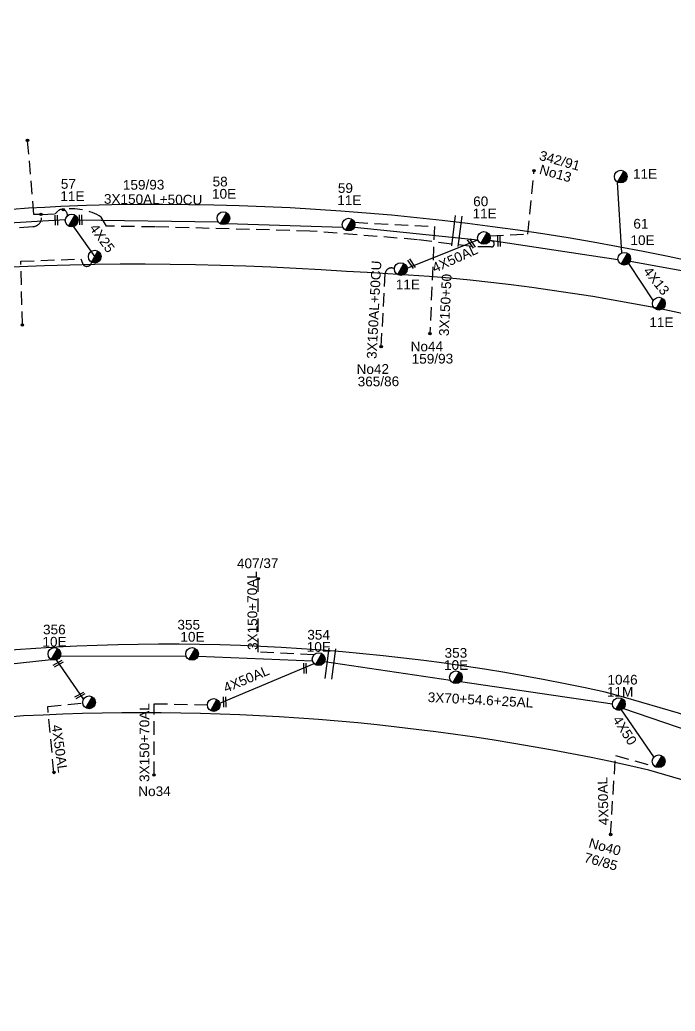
# Model space of a CAD drawing. Header units: millimetres. Extents: x 8791 to 11104, y 1833 to 2902.
# Drawn here: x 10171.3 to 10295.3, y 2605.5 to 2793.2 of the extents above; entities that cross this region are included whole.
import ezdxf
from ezdxf.enums import TextEntityAlignment as Align

# ---------------------------------------------------------------- set-up
doc = ezdxf.new("R2010")
doc.units = ezdxf.units.MM
doc.linetypes.add('DASHED', pattern=[19.05, 12.7, -6.35])
for name, color, linetype in [('Γέφυρες Εναερίου Δικτύου', 7, 'Continuous'), ('Γυμνά εναέρια ΧΤ (3Φ)   4x50AL', 7, 'Continuous'), ('Γυμνά εναέρια ΧΤ και ΦΟΠ (3Φ)   4x50+16AL', 7, 'Continuous'), ('Εναέρια παροχή ΧΤ 4x25', 7, 'SYN_LINE'), ('Επιγραφές - Σχήματα', 7, 'Continuous'), ('Καλώδια ΧΤ   3x150+50AL', 7, 'DASHED'), ('Καλώδια ΧΤ   3x150+50CU', 7, 'DASHED'), ('Καλώδια ΧΤ   3x150+70AL', 7, 'DASHED'), ('Καλώδια ΧΤ   3x150AL+50CU', 7, 'DASHED'), ('Μηχανική τομή', 7, 'Continuous'), ('Στύλος ΦΜ', 7, 'Continuous'), ('Στύλος ΦΜ @ 1', 7, 'Continuous'), ('Συνδέσεις', 7, 'Continuous'), ('Συνεστραμμένα ΧΤ   3x70+54.6+25AL', 7, 'SYN_LINE'), ('Τομή', 7, 'Continuous'), ('Υπόβαθρο ΔΕΗ', 7, 'Continuous'), ('Υπόγεια καλώδια Παροχών ΧΤ   .0225', 7, 'DASHED')]:
    doc.layers.add(name, color=color, linetype=linetype)
doc.styles.add('ar', font='ARIAL.TTF')
doc.styles.get("Standard").update_dxf_attribs({"font": 'ARIAL.TTF'})
doc.linetypes.add('SYN_LINE', pattern='A,0.5,-0.0001,["/\\/\\/\\/",Standard,S=0.1,R=0,X=0,Y=-0.05],-0.25', length=0.7501)

# ---------------------------------------------------------------- blocks, each defined once
blk = doc.blocks.new('ΥΠΑΡΧΩΝ ΤΣΙΜΕΝΤΕΝΙΟΣ ΣΤΥΛΟΣ')
at = {"layer": 'Στύλος ΦΜ'}
blk.add_hatch(color=256, dxfattribs=at).paths.add_polyline_path([(-1.29, -2.28, 0.574793), (2.62, 0, 0.268822), (1.3, 2.27)])
blk.add_line((-1.29, -2.28), (1.3, 2.27), dxfattribs=at)
blk.add_circle((0, 0), 2.62, dxfattribs=at)
at = {"layer": 'Στύλος ΦΜ', "flags": 4}
for tag, p in [('ΑΡΙΘΜΟΣ', (-4.68, 8.05)), ('ΤΥΠΟΣ', (-4.91, 3.03))]:
    blk.add_attdef(tag, p, '', height=4, dxfattribs=at)
blk = doc.blocks.new('ΤΟΜΗ')
at = {"layer": 'Τομή', "ltscale": 40}
for p, q in [((-5.68, 0), (5.68, 0)), ((5.68, -2.33), (-5.68, -2.33))]:
    blk.add_line(p, q, dxfattribs=at)
blk = doc.blocks.new('ΜΗΧΑΝΙΚΗ ΤΟΜΗ')
at = {"layer": 'Μηχανική τομή', "ltscale": 40}
for p, q in [((-1.89, 0.78), (1.89, 0.78)), ((1.89, 0), (-1.89, 0))]:
    blk.add_line(p, q, dxfattribs=at)
blk = doc.blocks.new('_ΣΥΝΔΕΣΗ')
at = {"layer": 'Συνδέσεις', "linetype": 'SYN_LINE', "ltscale": 40}
blk.add_hatch(color=256, dxfattribs=at).paths.add_polyline_path([(0.5, -0.01, 1), (-0.5, -0.01, 1)])
at = {"layer": 'Συνδέσεις'}
blk.add_circle((0, -0.01), 0.5, dxfattribs=at)

msp = doc.modelspace()

# ---------------------------------------------------------------- linework, layer by layer
at = {"layer": 'Γέφυρες Εναερίου Δικτύου', "color": 85, "linetype": 'DASHED', "ltscale": 0.2}
for points in [[(10175.33, 2756.39), (10173.97, 2756.39), (10172.77, 2770.42)], [(10260.25, 2752.31), (10267.42, 2752.67), (10268.61, 2764.69)]]:
    msp.add_lwpolyline(points, dxfattribs=at)
at = {"layer": 'Γέφυρες Εναερίου Δικτύου', "color": 85}
for points in [[(10285.2, 2749.12), (10284.4, 2762.51)], [(10286.46, 2747.12), (10291.12, 2740.02)]]:
    msp.add_lwpolyline(points, dxfattribs=at)
at = {"layer": 'Γυμνά εναέρια ΧΤ (3Φ)   4x50AL', "color": 85, "ltscale": 0.2}
msp.add_lwpolyline([(10244.57, 2746.2), (10257.96, 2751.58)], dxfattribs=at)
at = {"layer": 'Γυμνά εναέρια ΧΤ (3Φ)   4x50AL', "color": 2, "ltscale": 0.2}
for points in [[(10178.2, 2672.03), (10183.32, 2664.54)], [(10209.16, 2663.84), (10226.98, 2671.35)]]:
    msp.add_lwpolyline(points, dxfattribs=at)
at = {"layer": 'Γυμνά εναέρια ΧΤ (3Φ)   4x50AL', "color": 2, "linetype": 'DASHED', "ltscale": 0.2}
msp.add_lwpolyline([(10177.75, 2650.73), (10176.58, 2663.24), (10183.2, 2663.89)], dxfattribs=at)
at = {"layer": 'Γυμνά εναέρια ΧΤ (3Φ)   4x50AL', "color": 173, "ltscale": 0.2}
msp.add_lwpolyline([(10291.27, 2653.67), (10285.14, 2662.59)], dxfattribs=at)
at = {"layer": 'Γυμνά εναέρια ΧΤ (3Φ)   4x50AL', "color": 173, "linetype": 'DASHED', "ltscale": 0.2}
msp.add_lwpolyline([(10283.06, 2638.99), (10284.01, 2653.97), (10291.58, 2651.83)], dxfattribs=at)
at = {"layer": 'Γυμνά εναέρια ΧΤ και ΦΟΠ (3Φ)   4x50+16AL', "color": 27}
for points in [[(10152.1, 2753.75), (10179.92, 2755.42)], [(10182.3, 2755.36), (10208.81, 2755)], [(10210.47, 2754.67), (10232.42, 2753.95)], [(10234.62, 2753.97), (10257.96, 2751.58)]]:
    msp.add_lwpolyline(points, dxfattribs=at)
at = {"layer": 'Γυμνά εναέρια ΧΤ και ΦΟΠ (3Φ)   4x50+16AL', "color": 85}
for points in [[(10260.24, 2751.52), (10284.45, 2747.87)], [(10286.76, 2747.54), (10310.12, 2743.29)]]:
    msp.add_lwpolyline(points, dxfattribs=at)
at = {"layer": 'Εναέρια παροχή ΧΤ 4x25', "color": 27, "ltscale": 10}
msp.add_lwpolyline([(10180.91, 2754.84), (10185.51, 2748.35)], dxfattribs=at)
at = {"layer": 'Καλώδια ΧΤ   3x150+50AL', "color": 27, "linetype": 'DASHED', "ltscale": 0.2}
msp.add_lwpolyline([(10234.63, 2754.89), (10249.74, 2754.08), (10248.89, 2733.79)], dxfattribs=at)
at = {"layer": 'Καλώδια ΧΤ   3x150+50CU', "color": 85, "ltscale": 0.2}
msp.add_lwpolyline([(10093.18, 2747.01), (10093.33, 2746.01, 0.486216), (10095.4, 2744.84), (10121.63, 2749.2), (10144.63, 2752.11), (10173.8, 2754.08, 0.49466), (10175.33, 2756.39), (10177.98, 2756.47), (10178.47, 2756.99, -0.736401), (10180.29, 2756.12)], format="xyb", dxfattribs=at)
at = {"layer": 'Καλώδια ΧΤ   3x150+70AL', "color": 2, "ltscale": 0.2}
for points in [[(10226.96, 2673.02), (10216.41, 2673.53), (10216.41, 2687.41)], [(10196.7, 2650.26), (10196.7, 2663.76), (10206.8, 2663.53)]]:
    msp.add_lwpolyline(points, dxfattribs=at)
at = {"layer": 'Καλώδια ΧΤ   3x150AL+50CU', "color": 85, "ltscale": 0.2}
for points in [[(10260.24, 2751.52), (10260.81, 2751.29, -0.757119), (10260.47, 2750.22), (10256.8, 2750.28), (10246.52, 2751.6), (10226.17, 2753.24), (10196.83, 2754.02), (10187.69, 2754.17), (10186.72, 2755.88, 0.176659), (10179.33, 2757.33, 2.147681)], [(10239.68, 2731.35), (10240.43, 2745.17, -0.569518), (10242.18, 2746.08, 0.284651)]]:
    msp.add_lwpolyline(points, format="xyb", dxfattribs=at)
at = {"layer": 'Συνεστραμμένα ΧΤ   3x70+54.6+25AL', "color": 2, "ltscale": 20}
for points in [[(10178.96, 2672.74), (10202.75, 2672.83)], [(10205.03, 2672.74), (10226.67, 2671.89)], [(10144.03, 2668.5), (10177.25, 2672.13)]]:
    msp.add_lwpolyline(points, dxfattribs=at)
at = {"layer": 'Συνεστραμμένα ΧΤ   3x70+54.6+25AL', "color": 173, "ltscale": 20}
for points in [[(10228.95, 2671.75), (10252.76, 2668.18)], [(10254.7, 2667.95), (10283.43, 2663.74)], [(10285.51, 2662.86), (10331.87, 2646.99)]]:
    msp.add_lwpolyline(points, dxfattribs=at)
at = {"layer": 'Υπόβαθρο ΔΕΗ'}
for points in [[(10464.66, 2749.53), (10430.55, 2692.33, 0.059767), (10331.34, 2739.07, 0.081298), (10179.08, 2757.89, 0.034826), (10081.55, 2745.88), (10072.87, 2748.49), (10056.09, 2804.49), (10058.57, 2810.89, -0.055188), (10195.2, 2827.22, -0.064496), (10345.96, 2803.35, -0.060424), (10464.66, 2749.53, -1.462523)], [(10424.72, 2682.64), (10389.27, 2623.77, 0.054923), (10282.05, 2665.93, 0.080919), (10158.91, 2672.9, 0.031708), (10099.93, 2662.77), (10096.68, 2664.87), (10078.15, 2730.04), (10081.59, 2735.29, -0.070138), (10233.09, 2745.61, -0.083744), (10354.94, 2720.22, -0.033469), (10424.72, 2682.64, -7.744932)], [(10106.3, 2650.75, 0.415674), (10102.62, 2645.24, 0.007297), (10123.41, 2574.39, -0.057165), (10205.96, 2581.74, -0.088469), (10315.92, 2554.25, -0.016132), (10340.5, 2542.91, 0.007039), (10383.16, 2613.11, 0.056666), (10290.32, 2651.18, 0.069942), (10171.99, 2661.43, 0.03846), (10106.3, 2650.75, 8.500528)]]:
    msp.add_lwpolyline(points, format="xyb", dxfattribs=at)
at = {"layer": 'Υπόγεια καλώδια Παροχών ΧΤ   .0225', "color": 27, "ltscale": 0.2}
msp.add_lwpolyline([(10171.81, 2735.46), (10171.5, 2747.52), (10182.87, 2747.96), (10183.13, 2747.17, 0.799089), (10184.88, 2747.34, 1.797224)], format="xyb", dxfattribs=at)

# ---------------------------------------------------------------- block references
at = {"layer": 'Μηχανική τομή'}
for p, xscale, yscale, zscale, rotation in [((10178.42, 2755.3), 0.5104822389462812, 0.5104822389462812, 0.5104822389462812, 91.8555585408638), ((10183.02, 2755.37), 0.5104822389462812, 0.5104822389462812, 0.5104822389462812, 91.8555585408638), ((10256.9, 2750.99), 0.510482238946211, 0.510482238946211, 0.510482238946211, 124.5864946100101), ((10262.15, 2751.3), 0.5104822389462812, 0.5104822389462812, 0.5104822389462812, 91.8555585408638), ((10245.57, 2747.16), 0.510482238946211, 0.510482238946211, 0.510482238946211, 124.5864946100101), ((10178.63, 2671.16), 0.5104822389462589, 0.5104822389462589, 0.5104822389462589, 28.42412929513018), ((10225.47, 2670.45), 0.5104822389462812, 0.5104822389462812, 0.5104822389462812, 91.8555585408638), ((10182.77, 2665.15), 0.5104822389462589, 0.5104822389462589, 0.5104822389462589, 28.42412929513018), ((10210.26, 2664.09), 0.5104822389462812, 0.5104822389462812, 0.5104822389462812, 91.8555585408638)]:
    msp.add_blockref('ΜΗΧΑΝΙΚΗ ΤΟΜΗ', p, dxfattribs=dict(at, xscale=xscale, yscale=yscale, zscale=zscale, rotation=rotation))
at = {"layer": 'Στύλος ΦΜ @ 1', "ltscale": 40}
ref = msp.add_blockref('ΥΠΑΡΧΩΝ ΤΣΙΜΕΝΤΕΝΙΟΣ ΣΤΥΛΟΣ', (10284.99, 2763.55), dxfattribs=dict(at, xscale=0.4594340150515993, yscale=0.4594340150515993, zscale=0.4594340150515993))
ref.add_attrib('ΤΥΠΟΣ', '11E', (10287.3, 2763.13), dxfattribs={"layer": 'Στύλος ΦΜ', "height": 1.838, "flags": 4})
ref = msp.add_blockref('ΥΠΑΡΧΩΝ ΤΣΙΜΕΝΤΕΝΙΟΣ ΣΤΥΛΟΣ', (10181.1, 2755.23), dxfattribs=dict(at, xscale=0.4594340150515993, yscale=0.4594340150515993, zscale=0.4594340150515993))
ref.add_attrib('ΤΥΠΟΣ', '11E', (10178.96, 2758.93), dxfattribs={"layer": 'Στύλος ΦΜ', "height": 1.838, "flags": 4})
ref.add_attrib('ΑΡΙΘΜΟΣ', '57', (10179.06, 2761.24), dxfattribs={"layer": 'Στύλος ΦΜ', "height": 1.838, "flags": 4})
ref = msp.add_blockref('ΥΠΑΡΧΩΝ ΤΣΙΜΕΝΤΕΝΙΟΣ ΣΤΥΛΟΣ', (10209.81, 2755.67), dxfattribs=dict(at, xscale=0.4594340150515993, yscale=0.4594340150515993, zscale=0.4594340150515993))
ref.add_attrib('ΤΥΠΟΣ', '10E', (10207.66, 2759.37), dxfattribs={"layer": 'Στύλος ΦΜ', "height": 1.838, "flags": 4})
ref.add_attrib('ΑΡΙΘΜΟΣ', '58', (10207.77, 2761.68), dxfattribs={"layer": 'Στύλος ΦΜ', "height": 1.838, "flags": 4})
ref = msp.add_blockref('ΥΠΑΡΧΩΝ ΤΣΙΜΕΝΤΕΝΙΟΣ ΣΤΥΛΟΣ', (10233.51, 2754.45), dxfattribs=dict(at, xscale=0.4594340150515993, yscale=0.4594340150515993, zscale=0.4594340150515993))
ref.add_attrib('ΤΥΠΟΣ', '11E', (10231.36, 2758.15), dxfattribs={"layer": 'Στύλος ΦΜ', "height": 1.838, "flags": 4})
ref.add_attrib('ΑΡΙΘΜΟΣ', '59', (10231.47, 2760.46), dxfattribs={"layer": 'Στύλος ΦΜ', "height": 1.838, "flags": 4})
ref = msp.add_blockref('ΥΠΑΡΧΩΝ ΤΣΙΜΕΝΤΕΝΙΟΣ ΣΤΥΛΟΣ', (10259.11, 2751.93), dxfattribs=dict(at, xscale=0.4594340150515993, yscale=0.4594340150515993, zscale=0.4594340150515993))
ref.add_attrib('ΤΥΠΟΣ', '11E', (10256.96, 2755.63), dxfattribs={"layer": 'Στύλος ΦΜ', "height": 1.838, "flags": 4})
ref.add_attrib('ΑΡΙΘΜΟΣ', '60', (10257.07, 2757.94), dxfattribs={"layer": 'Στύλος ΦΜ', "height": 1.838, "flags": 4})
ref = msp.add_blockref('ΥΠΑΡΧΩΝ ΤΣΙΜΕΝΤΕΝΙΟΣ ΣΤΥΛΟΣ', (10285.65, 2748), dxfattribs=dict(at, xscale=0.4594340150515993, yscale=0.4594340150515993, zscale=0.4594340150515993))
ref.add_attrib('ΤΥΠΟΣ', '10Ε', (10286.83, 2750.59), dxfattribs={"layer": 'Στύλος ΦΜ', "height": 1.838, "flags": 4})
ref.add_attrib('ΑΡΙΘΜΟΣ', '61', (10287.38, 2753.7), dxfattribs={"layer": 'Στύλος ΦΜ', "height": 1.838, "flags": 4})
at = {"layer": 'Στύλος ΦΜ @ 1', "ltscale": 40, "xscale": 0.4594340150515993, "yscale": 0.4594340150515993, "zscale": 0.4594340150515993}
for p in [(10185.48, 2748.39), (10184.4, 2664.01), (10208, 2663.51), (10292.17, 2652.87)]:
    msp.add_blockref('ΥΠΑΡΧΩΝ ΤΣΙΜΕΝΤΕΝΙΟΣ ΣΤΥΛΟΣ', p, dxfattribs=at)
at = {"layer": 'Στύλος ΦΜ @ 1', "ltscale": 40}
ref = msp.add_blockref('ΥΠΑΡΧΩΝ ΤΣΙΜΕΝΤΕΝΙΟΣ ΣΤΥΛΟΣ', (10243.38, 2746.04), dxfattribs=dict(at, xscale=0.4594340150515993, yscale=0.4594340150515993, zscale=0.4594340150515993))
ref.add_attrib('ΤΥΠΟΣ', '11E', (10242.44, 2742.21), dxfattribs={"layer": 'Στύλος ΦΜ', "height": 1.838, "flags": 4})
ref = msp.add_blockref('ΥΠΑΡΧΩΝ ΤΣΙΜΕΝΤΕΝΙΟΣ ΣΤΥΛΟΣ', (10292.2, 2739.49), dxfattribs=dict(at, xscale=0.4594340150515993, yscale=0.4594340150515993, zscale=0.4594340150515993))
ref.add_attrib('ΤΥΠΟΣ', '11E', (10290.4, 2735.04), dxfattribs={"layer": 'Στύλος ΦΜ', "height": 1.838, "flags": 4})
at = {"layer": 'Στύλος ΦΜ @ 1', "ltscale": 40, "xscale": 0.4594340150515993, "yscale": 0.4594340150515993, "zscale": 0.4594340150515993}
for p, values in [((10177.84, 2673.18), {'ΤΥΠΟΣ': '10E', 'ΑΡΙΘΜΟΣ': '356'}), ((10227.84, 2672.19), {'ΤΥΠΟΣ': '10E', 'ΑΡΙΘΜΟΣ': '354'}), ((10253.81, 2668.76), {'ΤΥΠΟΣ': '10E', 'ΑΡΙΘΜΟΣ': '353'}), ((10284.63, 2663.68), {'ΤΥΠΟΣ': '11M', 'ΑΡΙΘΜΟΣ': '1046'})]:
    msp.add_blockref('ΥΠΑΡΧΩΝ ΤΣΙΜΕΝΤΕΝΙΟΣ ΣΤΥΛΟΣ', p, dxfattribs=at).add_auto_attribs(values)
at = {"layer": 'Στύλος ΦΜ @ 1', "ltscale": 40}
ref = msp.add_blockref('ΥΠΑΡΧΩΝ ΤΣΙΜΕΝΤΕΝΙΟΣ ΣΤΥΛΟΣ', (10203.9, 2673.18), dxfattribs=dict(at, xscale=0.4594340150515993, yscale=0.4594340150515993, zscale=0.4594340150515993))
ref.add_attrib('ΤΥΠΟΣ', '10E', (10201.68, 2675.5), dxfattribs={"layer": 'Στύλος ΦΜ', "height": 1.838, "flags": 4})
ref.add_attrib('ΑΡΙΘΜΟΣ', '355', (10201.12, 2677.79), dxfattribs={"layer": 'Στύλος ΦΜ', "height": 1.838, "flags": 4})
at = {"layer": 'Συνδέσεις', "xscale": 0.4594340150518314, "yscale": 0.4594340150518314, "zscale": 0.4594340150518314}
for p in [(10172.75, 2770.42), (10268.59, 2764.69), (10179.53, 2757.28), (10175.32, 2756.39), (10171.79, 2735.46), (10248.88, 2733.79), (10239.66, 2731.34), (10216.41, 2687.41), (10177.75, 2650.74), (10196.7, 2650.27), (10283.07, 2639)]:
    msp.add_blockref('_ΣΥΝΔΕΣΗ', p, dxfattribs=at)
at = {"layer": 'Τομή', "xscale": 0.5104822389463778, "yscale": 0.5104822389463778, "zscale": 0.5104822389463778, "rotation": 82.6076416266457}
for p in [(10253.38, 2753.33), (10229.46, 2671.42)]:
    msp.add_blockref('ΤΟΜΗ', p, dxfattribs=at)

# ---------------------------------------------------------------- texts
at = {"layer": 'Γυμνά εναέρια ΧΤ (3Φ)   4x50AL', "ltscale": 20}
for rotation, p in [(22.8558, (10214.15, 2668.42)), (277.7718, (10178.85, 2655.26)), (91.6149, (10281.66, 2645.3))]:
    msp.add_text('4X50AL', height=1.838, rotation=rotation, dxfattribs=at).set_placement(p, align=Align.MIDDLE)
at = {"layer": 'Γυμνά εναέρια ΧΤ (3Φ)   4x50AL', "ltscale": 20, "char_height": 1.838, "width": 7.5996, "attachment_point": 1, "style": 'ar'}
for s, insert, rotation in [('4Χ50ΑL', (10249.06, 2746.99), 24.264), ('4Χ50', (10284.92, 2661.73), 302.6473)]:
    msp.add_mtext(s, dxfattribs=dict(at, insert=insert, rotation=rotation))
at = {"layer": 'Επιγραφές - Σχήματα', "ltscale": 20, "char_height": 1.838, "width": 7.5996, "attachment_point": 1, "style": 'ar'}
for s, insert, rotation in [('342/91', (10269.91, 2768.51), 344.4629), ('Νο13', (10269.94, 2765.86), 344.4629), ('159/93', (10190.79, 2762.88), 0.4058), ('4Χ25', (10185.87, 2754.86), 306.0653), ('4Χ13', (10290.58, 2746.72), 308.9297), ('Νο44', (10245.23, 2732.29), 0.4058), ('159/93', (10245.43, 2729.95), 0.4058), ('Νο42', (10235.01, 2728), 0.4058), ('365/86', (10235.21, 2725.66), 0.4058), ('407/37', (10212.37, 2691.23), 0.4058), ('Νο34', (10193.7, 2648.08), 0.4058), ('Νο40', (10279.28, 2638.36), 344.4629), ('76/85', (10278.4, 2635.61), 344.4629)]:
    msp.add_mtext(s, dxfattribs=dict(at, insert=insert, rotation=rotation))
at = {"layer": 'Καλώδια ΧΤ   3x150+50AL', "ltscale": 20, "insert": (10250.61, 2733.4), "char_height": 1.838, "width": 11.1444, "attachment_point": 1, "rotation": 87.2732, "style": 'ar'}
msp.add_mtext('3Χ150+50', dxfattribs=at)
at = {"layer": 'Καλώδια ΧΤ   3x150+70AL', "ltscale": 0.2}
for rotation, p in [(90.531, (10215.29, 2681.38)), (90, (10194.87, 2656.4))]:
    msp.add_text('3X150+70AL', height=1.838, rotation=rotation, dxfattribs=at).set_placement(p, align=Align.MIDDLE)
at = {"layer": 'Καλώδια ΧΤ   3x150AL+50CU', "ltscale": 0.2}
for rotation, p in [(359.4548, (10196.52, 2759.24)), (87.1062, (10238.32, 2738.34))]:
    msp.add_text('3X150AL+50CU', height=1.8377, rotation=rotation, dxfattribs=at).set_placement(p, align=Align.MIDDLE)
at = {"layer": 'Συνεστραμμένα ΧΤ   3x70+54.6+25AL', "ltscale": 20}
msp.add_text('3X70+54.6+25AL', height=1.8377, rotation=356.8857, dxfattribs=at).set_placement((10258.46, 2664.47), align=Align.MIDDLE)

doc.saveas('drawing.dxf')
